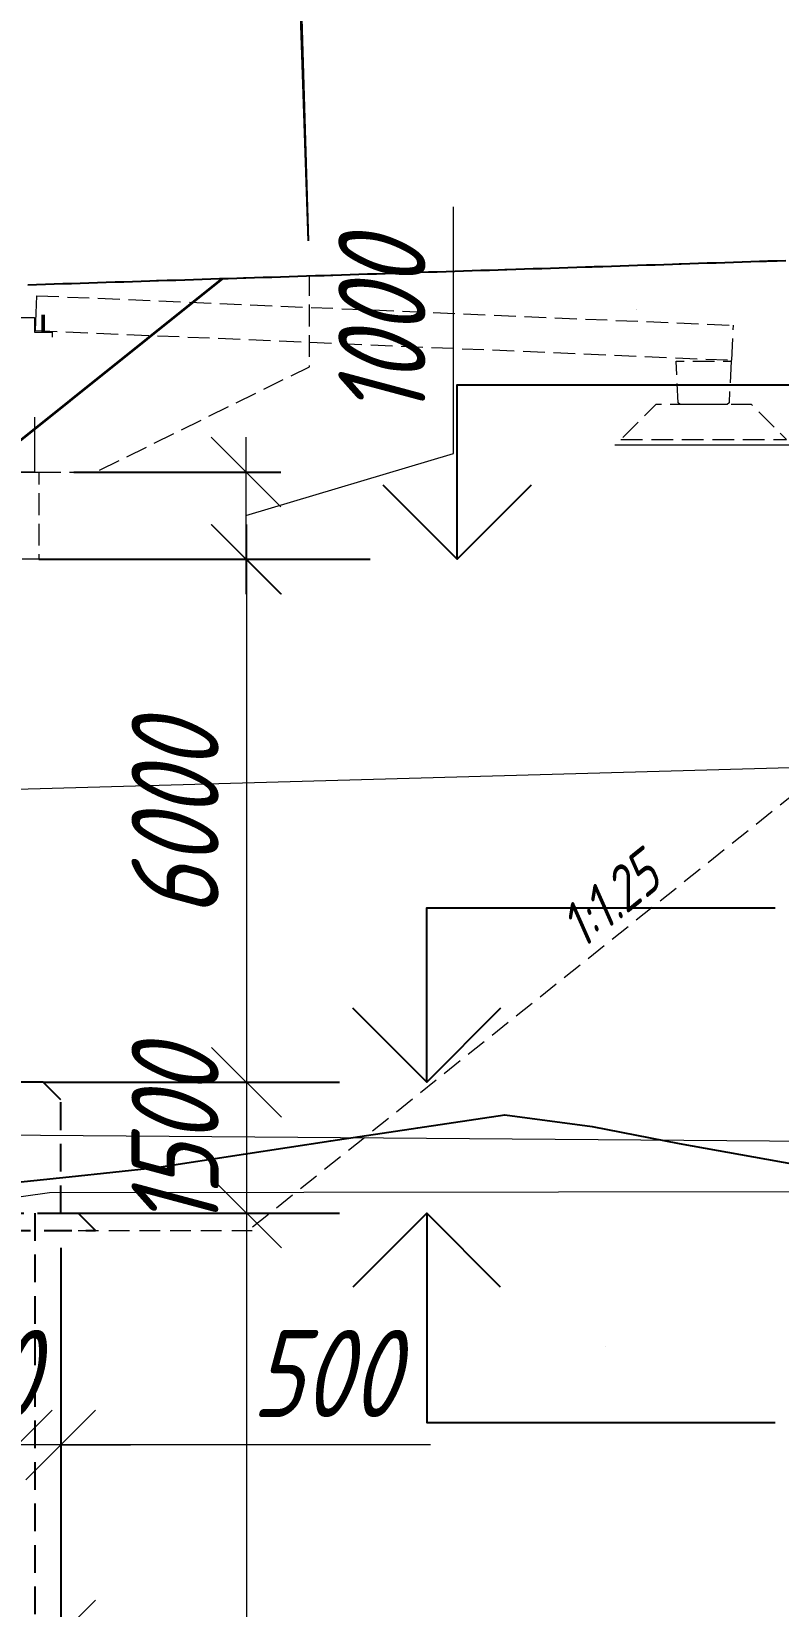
# Model space of a CAD drawing. Header units: millimetres. Extents: x 265754 to 14267433, y -6145605 to 2433772.
# Drawn here: x 6926974 to 6935548, y 7426 to 25494 of the extents above; entities that cross this region are included whole.
import ezdxf
from ezdxf.enums import TextEntityAlignment as Align

# ---------------------------------------------------------------- set-up
doc = ezdxf.new("R2018")
doc.units = ezdxf.units.MM
for name, pattern in [('DASHED', [7, 5, -2, 0]), ('HIDDEN', [9.525, 6.35, -3.175]), ('невидимая', [9.525, 6.35, -3.175])]:
    doc.linetypes.add(name, pattern=pattern)
for name, color, linetype, lineweight in [('(m)Невидимый контур', 4, 'HIDDEN', 18), ('04_Невидимые', 3, 'Continuous', 13), ('1-Бетон', 106, 'Continuous', 35), ('1-Примечания', 4, 'Continuous', 25), ('1-Размеры', 1, 'Continuous', 25), ('1-Текст_3', 250, 'Continuous', 25), ('1-Штриховка', 8, 'Continuous', 9), ('ИС_TXT', 4, 'Continuous', 18), ('ИС_АРМ', 1, 'Continuous', 35), ('ИС_Основная', 7, 'Continuous', 35), ('ИС_Размер', 3, 'Continuous', 18), ('ИС_Тонкая', 3, 'Continuous', 18), ('Размеры', 3, 'Continuous', 15)]:
    doc.layers.add(name, color=color, linetype=linetype, lineweight=lineweight)
for name, color, linetype in [('ИС_Невидимая', 4, 'невидимая'), ('Красный профиль', 1, 'Continuous'), ('Черный профиль', 3, 'Continuous')]:
    doc.layers.add(name, color=color, linetype=linetype)
doc.styles.add('0', font='isocpeur.ttf', dxfattribs={"width": 0.8, "oblique": 15})
doc.styles.add('ISOCPEUR_', font='isocpeur.ttf', dxfattribs={"width": 0.8, "oblique": 15, "height": 250})
doc.styles.get("Standard").update_dxf_attribs({"font": 'arial.ttf'})
doc.dimstyles.new('М400нов', dxfattribs={"dimscale": 400, "dimtxt": 2.5, "dimasz": 2, "dimexe": 1, "dimexo": 1, "dimgap": 0.8, "dimtad": 1, "dimdec": 0, "dimzin": 0, "dimdsep": 46, "dimtxsty": '0', "dimblk": 'OBLIQUE', "dimcen": 0.09, "dimdle": 1, "dimclrd": 256, "dimclre": 256, "dimclrt": 256, "dimadec": 4, "dimazin": 0, "dimtfac": 1, "dimtdec": 0, "dimtmove": 1, "dimatfit": 2, "dimfxl": 1, "dimtolj": 1, "dimtzin": 0, "dimlwd": -1, "dimarcsym": 0})

# ---------------------------------------------------------------- blocks, each defined once
blk = doc.blocks.new('*D292')
at = {"layer": '1-Бетон', "transparency": 16777216}
blk.add_line((6933750, -658489), (6934314, -664008), dxfattribs=at)
blk.add_solid([(6934447, -663994), (6934182, -664022), (6934396, -664804)], dxfattribs=at)
at = {"layer": 'Defpoints', "color": 0, "transparency": 16777216}
for p in [(6853074, 131052), (6934396, -664804)]:
    blk.add_point(p, dxfattribs=at)
at = {"layer": '1-Бетон', "transparency": 16777216, "insert": (6934808, -660767), "char_height": 1000, "attachment_point": 5, "rotation": 275.8344, "style": '0'}
blk.add_mtext('\\A1;R800000', dxfattribs=at)
blk = doc.blocks.new('_OBLIQUE')
at = {"color": 0, "linetype": 'ByBlock', "lineweight": -2}
blk.add_line((0.5, 0.5), (-0.5, -0.5), dxfattribs=at)
blk = doc.blocks.new('*D926')
at = {"layer": 'Defpoints', "color": 0, "linetype": 'Continuous', "transparency": 16777216}
for p in [(6929942, 30143), (6930166, 22692), (6775855, 18046)]:
    blk.add_point(p, dxfattribs=at)
at = {"layer": 'ИС_Размер', "lineweight": -2, "transparency": 16777216}
for p, q in [((6930154, 23092), (6929930, 30543)), ((6775843, 18446), (6775619, 25898))]:
    blk.add_line(p, q, dxfattribs=at)
at = {"layer": 'ИС_Размер', "transparency": 16777216}
blk.add_line((6775231, 25486), (6930342, 30155), dxfattribs=at)
at = {"layer": 'ИС_Размер', "linetype": 'Continuous', "transparency": 16777216, "xscale": 800, "yscale": 800, "zscale": 800}
for p, rotation in [((6929942, 30143), 1.724269677828712), ((6775631, 25498), 181.7242696778287)]:
    blk.add_blockref('_OBLIQUE', p, dxfattribs=dict(at, rotation=rotation))
at = {"layer": 'ИС_Размер', "linetype": 'Continuous', "transparency": 16777216, "insert": (6852762, 28640), "char_height": 1000, "attachment_point": 5, "rotation": 1.7243, "style": '0'}
blk.add_mtext('\\A1;154400', dxfattribs=at)
blk = doc.blocks.new('*U876')
blk.add_lwpolyline([(0, 0), (0, 200)])
at = {"layer": 'Defpoints'}
for points in [[(-9, 0), (-9, 200)], [(-8, 0), (-8, 200)], [(8, 0), (8, 200)], [(9, 0), (9, 200)]]:
    blk.add_lwpolyline(points, dxfattribs=at)
blk = doc.blocks.new('*D913')
at = {"layer": 'Defpoints', "color": 0, "linetype": 'Continuous', "transparency": 16777216}
for p in [(6926519, 26890), (6926610, 21345), (6926710, 21349)]:
    blk.add_point(p, dxfattribs=at)
at = {"layer": 'ИС_Размер', "lineweight": -2, "transparency": 16777216}
for p, q in [((6926596, 21745), (6926405, 27286)), ((6926697, 21749), (6926505, 27290))]:
    blk.add_line(p, q, dxfattribs=at)
at = {"layer": 'ИС_Размер', "transparency": 16777216}
for p, q in [((6922473, 26750), (6926419, 26886)), ((6926419, 26886), (6925619, 26859)), ((6926419, 26886), (6926519, 26890)), ((6926419, 26886), (6926519, 26890)), ((6926519, 26890), (6927318, 26917))]:
    blk.add_line(p, q, dxfattribs=at)
at = {"layer": 'ИС_Размер', "linetype": 'Continuous', "transparency": 16777216, "xscale": 800, "yscale": 800, "zscale": 800}
for p, rotation in [((6926419, 26886), 1.981356038492397), ((6926519, 26890), 181.9813560384924)]:
    blk.add_blockref('_OBLIQUE', p, dxfattribs=dict(at, rotation=rotation))
at = {"layer": 'ИС_Размер', "linetype": 'Continuous', "transparency": 16777216, "insert": (6923578, 27609), "char_height": 1000, "attachment_point": 5, "rotation": 1.9814, "style": '0'}
blk.add_mtext('\\A1;100', dxfattribs=at)
blk = doc.blocks.new('*D914')
at = {"layer": 'Defpoints', "color": 0, "linetype": 'Continuous', "transparency": 16777216}
for p in [(6930023, 26983), (6930166, 22692), (6926668, 22575)]:
    blk.add_point(p, dxfattribs=at)
at = {"layer": 'ИС_Размер', "lineweight": -2, "transparency": 16777216}
for p, q in [((6930153, 23092), (6930009, 27382)), ((6926655, 22975), (6926511, 27265))]:
    blk.add_line(p, q, dxfattribs=at)
at = {"layer": 'ИС_Размер', "transparency": 16777216}
blk.add_line((6926125, 26852), (6930423, 26996), dxfattribs=at)
at = {"layer": 'ИС_Размер', "linetype": 'Continuous', "transparency": 16777216, "xscale": 800, "yscale": 800, "zscale": 800}
for p, rotation in [((6930023, 26983), 1.913654337365663), ((6926525, 26866), 181.9136543373657)]:
    blk.add_blockref('_OBLIQUE', p, dxfattribs=dict(at, rotation=rotation))
at = {"layer": 'ИС_Размер', "linetype": 'Continuous', "transparency": 16777216, "insert": (6928246, 27744), "char_height": 1000, "attachment_point": 5, "rotation": 1.9137, "style": '0'}
blk.add_mtext('\\A1;3500', dxfattribs=at)
blk = doc.blocks.new('геол пр')
at = {"layer": '1-Штриховка', "linetype": 'Continuous'}
for p, q in [((26262, 4300), (44410, 4163)), ((21871, 2691), (28773, 3624)), ((28773, 3624), (43861, 3648))]:
    blk.add_line(p, q, dxfattribs=at)
blk = doc.blocks.new('*D921')
at = {"layer": 'Defpoints', "color": 0, "linetype": 'Continuous', "transparency": 16777216}
for p in [(6927061, 19440), (6927110, 13440), (6929442, 13440)]:
    blk.add_point(p, dxfattribs=at)
at = {"layer": 'ИС_Размер', "transparency": 16777216}
blk.add_line((6929442, 19840), (6929442, 13040), dxfattribs=at)
at = {"layer": 'ИС_Размер', "lineweight": -2, "transparency": 16777216}
for p, q in [((6927461, 19440), (6929842, 19440)), ((6927510, 13440), (6929842, 13440))]:
    blk.add_line(p, q, dxfattribs=at)
at = {"layer": 'ИС_Размер', "linetype": 'Continuous', "transparency": 16777216, "xscale": 800, "yscale": 800, "zscale": 800}
for p, rotation in [((6929442, 19440), 90), ((6929442, 13440), 270)]:
    blk.add_blockref('_OBLIQUE', p, dxfattribs=dict(at, rotation=rotation))
at = {"layer": 'ИС_Размер', "linetype": 'Continuous', "transparency": 16777216, "insert": (6928622, 16440), "char_height": 1000, "attachment_point": 5, "rotation": 90, "style": '0'}
blk.add_mtext('\\A1;6000', dxfattribs=at)
blk = doc.blocks.new('*D920')
at = {"layer": 'Defpoints', "color": 0, "linetype": 'Continuous', "transparency": 16777216}
for p in [(6927161, 13440), (6927310, 11940), (6929442, 11940)]:
    blk.add_point(p, dxfattribs=at)
at = {"layer": 'ИС_Размер', "transparency": 16777216}
blk.add_line((6929442, 13840), (6929442, 11540), dxfattribs=at)
at = {"layer": 'ИС_Размер', "lineweight": -2, "transparency": 16777216}
for p, q in [((6927561, 13440), (6929842, 13440)), ((6927710, 11940), (6929842, 11940))]:
    blk.add_line(p, q, dxfattribs=at)
at = {"layer": 'ИС_Размер', "linetype": 'Continuous', "transparency": 16777216, "xscale": 800, "yscale": 800, "zscale": 800}
for p, rotation in [((6929442, 13440), 90), ((6929442, 11940), 270)]:
    blk.add_blockref('_OBLIQUE', p, dxfattribs=dict(at, rotation=rotation))
at = {"layer": 'ИС_Размер', "linetype": 'Continuous', "transparency": 16777216, "insert": (6928622, 12777), "char_height": 1000, "attachment_point": 5, "rotation": 90, "style": '0'}
blk.add_mtext('\\A1;1500', dxfattribs=at)
blk = doc.blocks.new('*U863')
at = {"layer": '1-Примечания', "linetype": 'Continuous'}
blk.add_line((0, 0), (7.5, 0), dxfattribs=at)
for points in [[(12.121, -2.121), (10, 0), (7.879, -2.121)], [(10, 0), (10, -6), (20, -6)]]:
    blk.add_lwpolyline(points, dxfattribs=at)
at = {"layer": '1-Текст_3', "lineweight": 30, "oblique": 15, "width": 0.8, "flags": 104}
blk.add_attdef('ВЫСОТА', text='', height=3, dxfattribs=at).set_placement((15.127, -3.833), align=Align.MIDDLE_CENTER)
blk.add_attdef('ПРИМЕЧАНИЕ', text='', height=3, dxfattribs=at).set_placement((15, -6.75), align=Align.TOP_CENTER)
blk = doc.blocks.new('*U864')
at = {"layer": '1-Примечания', "linetype": 'Continuous'}
blk.add_line((0, 0), (8.5, 0), dxfattribs=at)
for points in [[(11, 0), (11, 5), (21, 5)], [(13.121, 2.121), (11, 0), (8.879, 2.121)]]:
    blk.add_lwpolyline(points, dxfattribs=at)
at = {"layer": '1-Текст_3', "lineweight": 30, "oblique": 15, "width": 0.8, "flags": 104}
blk.add_attdef('ВЫСОТА', text='', height=3, dxfattribs=at).set_placement((16.127, 7.167), align=Align.MIDDLE_CENTER)
blk.add_attdef('ПРИМЕЧАНИЕ', text='', height=3, dxfattribs=at).set_placement((16, 4.25), align=Align.TOP_CENTER)
blk = doc.blocks.new('*U849')
at = {"layer": '1-Примечания', "linetype": 'Continuous'}
blk.add_line((0, 0), (9.5, 0), dxfattribs=at)
for points in [[(12, 0), (12, 5), (22, 5)], [(14.121, 2.121), (12, 0), (9.879, 2.121)]]:
    blk.add_lwpolyline(points, dxfattribs=at)
at = {"layer": '1-Текст_3', "lineweight": 30, "oblique": 15, "width": 0.8, "flags": 104}
blk.add_attdef('ВЫСОТА', text='', height=3, dxfattribs=at).set_placement((17.127, 7.167), align=Align.MIDDLE_CENTER)
blk.add_attdef('ПРИМЕЧАНИЕ', text='', height=3, dxfattribs=at).set_placement((17, 4.25), align=Align.TOP_CENTER)
blk = doc.blocks.new('*D936')
at = {"layer": 'Defpoints', "color": 0, "linetype": 'Continuous', "transparency": 16777216}
for p in [(6923711, 11940), (6927310, 11940), (6927310, 7098)]:
    blk.add_point(p, dxfattribs=at)
at = {"layer": 'ИС_Размер', "lineweight": -2, "transparency": 16777216}
for p, q in [((6923711, 11540), (6923711, 6698)), ((6927310, 11540), (6927310, 6698))]:
    blk.add_line(p, q, dxfattribs=at)
at = {"layer": 'ИС_Размер', "transparency": 16777216}
blk.add_line((6923311, 7098), (6927710, 7098), dxfattribs=at)
at = {"layer": 'ИС_Размер', "linetype": 'Continuous', "transparency": 16777216, "xscale": 800, "yscale": 800, "zscale": 800, "rotation": 180}
blk.add_blockref('_OBLIQUE', (6923711, 7098), dxfattribs=at)
at = {"layer": 'ИС_Размер', "linetype": 'Continuous', "transparency": 16777216, "xscale": 800, "yscale": 800, "zscale": 800}
blk.add_blockref('_OBLIQUE', (6927310, 7098), dxfattribs=at)
at = {"layer": 'ИС_Размер', "linetype": 'Continuous', "transparency": 16777216, "insert": (6925510, 7918), "char_height": 1000, "attachment_point": 5, "style": '0'}
blk.add_mtext('\\A1;3600', dxfattribs=at)
blk = doc.blocks.new('*D937')
at = {"layer": 'Defpoints', "color": 0, "linetype": 'Continuous', "transparency": 16777216}
for p in [(6927310, 11940), (6927011, -2060), (6929442, -2060)]:
    blk.add_point(p, dxfattribs=at)
at = {"layer": 'ИС_Размер', "transparency": 16777216}
blk.add_line((6929442, 12340), (6929442, -2460), dxfattribs=at)
at = {"layer": 'ИС_Размер', "lineweight": -2, "transparency": 16777216}
for p, q in [((6927710, 11940), (6929842, 11940)), ((6927411, -2060), (6929842, -2060))]:
    blk.add_line(p, q, dxfattribs=at)
at = {"layer": 'ИС_Размер', "linetype": 'Continuous', "transparency": 16777216, "xscale": 800, "yscale": 800, "zscale": 800}
for p, rotation in [((6929442, 11940), 90), ((6929442, -2060), 270)]:
    blk.add_blockref('_OBLIQUE', p, dxfattribs=dict(at, rotation=rotation))
at = {"layer": 'ИС_Размер', "linetype": 'Continuous', "transparency": 16777216, "insert": (6928622, 4940), "char_height": 1000, "attachment_point": 5, "rotation": 90, "style": '0'}
blk.add_mtext('\\A1;14000', dxfattribs=at)
blk = doc.blocks.new('*D938')
at = {"layer": 'Defpoints', "color": 0, "linetype": 'Continuous', "transparency": 16777216}
for p in [(6927060, 20440), (6927060, 19440), (6929436, 19440)]:
    blk.add_point(p, dxfattribs=at)
at = {"layer": 'ИС_Размер', "transparency": 16777216}
for p, q in [((6931816, 20654), (6931816, 23482)), ((6929436, 20840), (6929436, 19040)), ((6929436, 19940), (6931816, 20654))]:
    blk.add_line(p, q, dxfattribs=at)
at = {"layer": 'ИС_Размер', "lineweight": -2, "transparency": 16777216}
for p, q in [((6927460, 20440), (6929836, 20440)), ((6927460, 19440), (6929836, 19440))]:
    blk.add_line(p, q, dxfattribs=at)
at = {"layer": 'ИС_Размер', "linetype": 'Continuous', "transparency": 16777216, "xscale": 800, "yscale": 800, "zscale": 800}
for p, rotation in [((6929436, 20440), 90), ((6929436, 19440), 270)]:
    blk.add_blockref('_OBLIQUE', p, dxfattribs=dict(at, rotation=rotation))
at = {"layer": 'ИС_Размер', "linetype": 'Continuous', "transparency": 16777216, "insert": (6930996, 22068), "char_height": 1000, "attachment_point": 5, "rotation": 90, "style": '0'}
blk.add_mtext('\\A1;1000', dxfattribs=at)
blk = doc.blocks.new('*D1228')
at = {"layer": 'Defpoints', "color": 0, "linetype": 'Continuous', "transparency": 16777216}
for p in [(6926812, 11940), (6927310, 11940), (6926812, 9279)]:
    blk.add_point(p, dxfattribs=at)
at = {"layer": 'ИС_Размер', "lineweight": -2, "transparency": 16777216}
for p, q in [((6926812, 11540), (6926812, 8879)), ((6927310, 11540), (6927310, 8879))]:
    blk.add_line(p, q, dxfattribs=at)
at = {"layer": 'ИС_Размер', "transparency": 16777216}
for p, q in [((6926812, 9279), (6926012, 9279)), ((6927310, 9279), (6926812, 9279)), ((6927310, 9279), (6926812, 9279)), ((6927310, 9279), (6928110, 9279)), ((6931553, 9279), (6927310, 9279))]:
    blk.add_line(p, q, dxfattribs=at)
at = {"layer": 'ИС_Размер', "linetype": 'Continuous', "transparency": 16777216, "xscale": 800, "yscale": 800, "zscale": 800}
blk.add_blockref('_OBLIQUE', (6926812, 9279), dxfattribs=at)
at = {"layer": 'ИС_Размер', "linetype": 'Continuous', "transparency": 16777216, "xscale": 800, "yscale": 800, "zscale": 800, "rotation": 180}
blk.add_blockref('_OBLIQUE', (6927310, 9279), dxfattribs=at)
at = {"layer": 'ИС_Размер', "linetype": 'Continuous', "transparency": 16777216, "insert": (6930339, 10099), "char_height": 1000, "attachment_point": 5, "style": '0'}
blk.add_mtext('\\A1;500', dxfattribs=at)
blk = doc.blocks.new('*D1229')
at = {"layer": 'Defpoints', "color": 0, "linetype": 'Continuous', "transparency": 16777216}
for p in [(6924210, 11940), (6926812, 11940), (6924210, 9279)]:
    blk.add_point(p, dxfattribs=at)
at = {"layer": 'ИС_Размер', "lineweight": -2, "transparency": 16777216}
for p, q in [((6924210, 11540), (6924210, 8879)), ((6926812, 11540), (6926812, 8879))]:
    blk.add_line(p, q, dxfattribs=at)
at = {"layer": 'ИС_Размер', "transparency": 16777216}
blk.add_line((6927212, 9279), (6923810, 9279), dxfattribs=at)
at = {"layer": 'ИС_Размер', "linetype": 'Continuous', "transparency": 16777216, "xscale": 800, "yscale": 800, "zscale": 800, "rotation": 180}
blk.add_blockref('_OBLIQUE', (6924210, 9279), dxfattribs=at)
at = {"layer": 'ИС_Размер', "linetype": 'Continuous', "transparency": 16777216, "xscale": 800, "yscale": 800, "zscale": 800}
blk.add_blockref('_OBLIQUE', (6926812, 9279), dxfattribs=at)
at = {"layer": 'ИС_Размер', "linetype": 'Continuous', "transparency": 16777216, "insert": (6925511, 10099), "char_height": 1000, "attachment_point": 5, "style": '0'}
blk.add_mtext('\\A1;2х1300', dxfattribs=at)

msp = doc.modelspace()

# ---------------------------------------------------------------- linework, layer by layer
at = {"layer": '04_Невидимые', "color": 4, "linetype": 'DASHED', "ltscale": 50, "flags": 128}
for points in [[(6926710.4584, 20439.9106), (6927710.4583, 20439.9205), (6930166.0922, 21649.2219), (6930166.0922, 22691.7291)], [(6927037.48, 22463.1981), (6935020.4609, 22123.9214)], [(6927020.4953, 22063.5589), (6935003.4763, 21724.2822)], [(6935013.2457, 21723.0565), (6935030.2648, 22123.5048)], [(6935003.4763, 21724.2822), (6935003.4763, 21714.2822)]]:
    msp.add_lwpolyline(points, dxfattribs=at)
at = {"layer": '04_Невидимые', "color": 4, "linetype": 'DASHED', "ltscale": 500, "flags": 128}
msp.add_lwpolyline([(6927020.4609, 22062.7499), (6927037.48, 22463.1981)], dxfattribs=at)
msp.add_lwpolyline([(6926710.481, 20439.9114), (6926710.4684, 22213.9714), (6927009.9153, 22213.9714), (6927009.9153, 22045.4853), (6927210.4609, 22045.4853), (6927210.4609, 21845.4853), (6927010.4609, 21645.4853), (6927010.48, 20439.9196)], close=True, dxfattribs=at)
at = {"layer": '04_Невидимые', "color": 4, "linetype": 'DASHED', "ltscale": 50, "flags": 128}
for points in [[(6935003.4763, 21714.2822), (6934979.475, 21234.2572), (6934958.4763, 21214.2822), (6934418.4763, 21214.2822), (6934397.4775, 21234.2572), (6934373.4763, 21714.2822)], [(6933738.4763, 20814.2822), (6935638.4763, 20814.2822), (6935238.4763, 21214.2822), (6934138.4763, 21214.2822)], [(6925560.7895, 20303.4813), (6926710.4583, 20439.9182), (6927059.9127, 20439.897), (6927059.9127, 19439.897), (6925560.7895, 19439.897)]]:
    msp.add_lwpolyline(points, close=True, dxfattribs=at)
at = {"layer": 'ИС_TXT', "color": 5, "ltscale": 0.05}
msp.add_line((6933669.1284, 20750.8115, 999), (6935669.1284, 20750.8115, 999), dxfattribs=at)
at = {"layer": 'ИС_Основная'}
msp.add_line((6925955.8859, 20091.3724), (6929166.6, 22659.9437), dxfattribs=at)
at = {"layer": 'Красный профиль', "linetype": 'Continuous', "flags": 128}
msp.add_lwpolyline([(6926933.4254, 22589.4567), (6927033.3907, 22592.5963), (6927133.356, 22595.7373), (6927233.3213, 22598.8798), (6927333.2866, 22602.0237), (6927408.6098, 22604.3937), (6927433.2519, 22605.1692), (6927533.2172, 22608.3161), (6927633.1825, 22611.4645), (6927733.1478, 22614.6143), (6927833.1131, 22617.7656), (6927933.0784, 22620.9184), (6928033.0437, 22624.0727), (6928133.009, 22627.2284), (6928232.9743, 22630.3857), (6928332.9395, 22633.5443), (6928408.6098, 22635.9363), (6928432.9048, 22636.7045), (6928532.8701, 22639.8661), (6928632.8354, 22643.0292), (6928732.8007, 22646.1938), (6928832.766, 22649.3598), (6928932.7313, 22652.5274), (6929032.6966, 22655.6963), (6929132.6619, 22658.8668), (6929232.6272, 22662.0387), (6929332.5925, 22665.2121), (6929408.6098, 22667.6263), (6929432.5578, 22668.387), (6929532.5231, 22671.5634), (6929632.4884, 22674.7412), (6929732.4536, 22677.9205), (6929832.4189, 22681.1012), (6929932.3842, 22684.2835), (6930032.3495, 22687.4672), (6930132.3148, 22690.6524), (6930232.2801, 22693.839), (6930332.2454, 22697.0272), (6930408.6098, 22699.4636), (6930432.2107, 22700.2168), (6930532.176, 22703.4078), (6930632.1413, 22706.6004), (6930732.1066, 22709.7944), (6930832.0719, 22712.9899), (6930932.0372, 22716.1868), (6931032.0025, 22719.3853), (6931131.9677, 22722.5852), (6931231.933, 22725.7865), (6931331.8983, 22728.9894), (6931408.6098, 22731.4482), (6931431.8636, 22732.1937), (6931531.8289, 22735.3995), (6931631.7942, 22738.6068), (6931731.7595, 22741.8155), (6931831.7248, 22745.0257), (6931931.6901, 22748.2374), (6932031.6554, 22751.4505), (6932131.6207, 22754.6652), (6932231.586, 22757.8812), (6932331.5513, 22761.0988), (6932408.6098, 22763.5801), (6932431.5166, 22764.3179), (6932531.4818, 22767.5384), (6932631.4471, 22770.7604), (6932731.4124, 22773.9838), (6932831.3777, 22777.2087), (6932931.343, 22780.4351), (6933031.3083, 22783.663), (6933131.2736, 22786.8924), (6933231.2389, 22790.1232), (6933331.2042, 22793.3555), (6933408.6098, 22795.8593), (6933431.1695, 22796.5892), (6933531.1348, 22799.8245), (6933631.1001, 22803.0612), (6933731.0654, 22806.2993), (6933831.0306, 22809.539), (6933930.9959, 22812.7801), (6934030.9612, 22816.0227), (6934130.9265, 22819.2668), (6934230.8918, 22822.5123), (6934330.8571, 22825.7593), (6934408.6098, 22828.2859), (6934430.8224, 22829.0078), (6934530.7877, 22832.2578), (6934630.753, 22835.5092), (6934730.7183, 22838.7621), (6934830.6836, 22842.0165), (6934930.6489, 22845.2723), (6935030.6142, 22848.5296), (6935130.5795, 22851.7884), (6935230.5447, 22855.0487), (6935330.51, 22858.3104), (6935408.6098, 22860.8597), (6935430.4753, 22861.5736), (6935530.4406, 22864.8383), (6935630.4059, 22868.1044)], dxfattribs=at)
at = {"layer": 'Черный профиль', "linetype": 'Continuous', "flags": 128}
msp.add_lwpolyline([(6915408.6098, 11810.1736), (6916408.6098, 11916.996), (6917408.6098, 12008.1724), (6918408.6098, 12097.8581), (6919408.6098, 12185.6353), (6920408.6098, 12223.0135), (6921408.6098, 12221.7197), (6922408.6098, 12219.5058), (6923408.6098, 12209.4221), (6924408.6098, 12194.0444), (6925408.6098, 12172.9824), (6926408.6098, 12251.7725), (6927408.6098, 12353.5115), (6928408.6098, 12462.4478), (6929408.6098, 12614.8651), (6930408.6098, 12766.792), (6931408.6098, 12918.2283), (6932408.6098, 13067.327), (6933408.6098, 12930.966), (6934408.6098, 12737.3557), (6935408.6098, 12557.8497), (6936408.6098, 12377.9233)], dxfattribs=at)

# ---------------------------------------------------------------- block references
at = {"layer": 'ИС_АРМ'}
msp.add_blockref('*U876', (6927109.0388, 22045.4853), dxfattribs=at)

# ---------------------------------------------------------------- dimensions: what is measured, and where the dimension line sits
at = {"layer": '1-Бетон'}
dim = msp.add_radius_dim(center=(6853073.53, 131052.1027), mpoint=(6934395.7587, -664803.8808), dimstyle='М400нов', override={"dimsah": 1}, dxfattribs=at)
dim.commit()
dim.dimension.update_dxf_attribs({"geometry": '*D292', "text_midpoint": (6933991.7931, -660850.4916), "dimtype": 164})
at = {"layer": 'ИС_Размер', "linetype": 'Continuous'}
dim = msp.add_aligned_dim(p1=(6775855.0211, 18046.4611), p2=(6930166.0948, 22691.7292), distance=7454.9574, dimstyle='М400нов', override={"dimrnd": 200}, dxfattribs=at)
dim.commit()
dim.dimension.update_dxf_attribs({"geometry": '*D926', "text_midpoint": (6852761.5675, 28640.3057)})
dim = msp.add_aligned_dim(p1=(6926668.0468, 22574.8524), p2=(6930166.0948, 22691.7292), distance=4293.2598, dimstyle='М400нов', dxfattribs=at)
dim.commit()
dim.dimension.update_dxf_attribs({"geometry": '*D914', "text_midpoint": (6928246.3218, 27743.6989)})
dim = msp.add_linear_dim(base=(6926518.7706, 26889.8186), p1=(6926610.2658, 21345.2776), p2=(6926710.464, 21348.7439), angle=1.98135604, dimstyle='М400нов', override={"dimrnd": 10}, dxfattribs=at)
dim.commit()
dim.dimension.update_dxf_attribs({"geometry": '*D913', "text_midpoint": (6923606.2802, 26789.0611), "dimtype": 161})

# ---------------------------------------------------------------- next in the draw order: block references
msp.add_blockref('геол пр', (6898408.6131, 8549.9989), dxfattribs=at)

# ---------------------------------------------------------------- next in the draw order: linework, layer by layer
at = {"layer": '(m)Невидимый контур', "color": 3, "ltscale": 37}
msp.add_line((6929509.9605, 11781.0562), (6943759.536, 23170.268), dxfattribs=at)
msp.add_lwpolyline([(6927509.9579, 11738.5489), (6929509.9579, 11738.5489)], dxfattribs=at)
at = {"layer": 'ИС_Невидимая', "ltscale": 50}
for points in [[(6923710.8845, 11939.8955), (6927310.1021, 11939.7672), (6927310.1195, 13239.7672), (6927110.1195, 13439.897), (6923910.8932, 13439.8955), (6923710.8932, 13239.8955), (6923710.8936, 11939.8955)], [(6927011.9984, 11939.785), (6927011.9984, -2060.215), (6926841.9984, -2460.215), (6926781.9984, -2460.215), (6926611.9984, -2060.215), (6926611.9984, 11939.785)], [(6927310.0926, 11938.6835), (6927510.0926, 11938.5489), (6927709.9579, 11738.4142)], [(6923310.8936, 11739.8955), (6927709.9579, 11739.8955)]]:
    msp.add_lwpolyline(points, dxfattribs=at)
at = {"layer": 'ИС_Тонкая'}
msp.add_lwpolyline([(6919829.9339, 16606.5988), (6962188.433, 17792.2035)], dxfattribs=at)

# ---------------------------------------------------------------- next in the draw order: block references
at = {"layer": '1-Размеры', "transparency": 33554687}
ref = msp.add_blockref('*U849', (6927059.9127, 19439.8972), dxfattribs=dict(at, xscale=399.9999999999998, yscale=399.9999999999998, zscale=399.9999999999998, rotation=0.0002819284350356197))
lines = msp.add_mtext('\\W0.8000;19.44', dxfattribs={"layer": '1-Текст_3', "insert": (6933910.5573, 22306.8631), "char_height": 2.5, "attachment_point": 1, "rotation": 0.00028193, "bg_fill": 3, "box_fill_scale": 1, "bg_fill_color": 256, "bg_fill_transparency": 0})
ref.add_attrib('ВЫСОТА', '', (6933910.5573, 22306.8631)).embed_mtext(lines)
lines = msp.add_mtext('\\W0.8000;', dxfattribs={"layer": '1-Текст_3', "insert": (6933859.9043, 21139.9307), "char_height": 2.5, "attachment_point": 1, "rotation": 0.00028193, "bg_fill": 3, "box_fill_scale": 1, "bg_fill_color": 256, "bg_fill_transparency": 0})
ref.add_attrib('ПРИМЕЧАНИЕ', '', (6933859.9043, 21139.9307)).embed_mtext(lines)
ref = msp.add_blockref('*U864', (6927110.1195, 13439.897), dxfattribs=dict(at, xscale=399.9999999999998, yscale=399.9999999999998, zscale=399.9999999999998, rotation=0.0002819284350356197))
lines = msp.add_mtext('\\W0.8000;13.44', dxfattribs={"layer": '1-Текст_3', "insert": (6933560.7641, 16306.8609), "char_height": 2.5, "attachment_point": 1, "rotation": 0.00028193, "bg_fill": 3, "box_fill_scale": 1, "bg_fill_color": 256, "bg_fill_transparency": 0})
ref.add_attrib('ВЫСОТА', '', (6933560.7641, 16306.8609)).embed_mtext(lines)
lines = msp.add_mtext('\\W0.8000;', dxfattribs={"layer": '1-Текст_3', "insert": (6933510.1112, 15139.9285), "char_height": 2.5, "attachment_point": 1, "rotation": 0.00028193, "bg_fill": 3, "box_fill_scale": 1, "bg_fill_color": 256, "bg_fill_transparency": 0})
ref.add_attrib('ПРИМЕЧАНИЕ', '', (6933510.1112, 15139.9285)).embed_mtext(lines)
ref = msp.add_blockref('*U863', (6927510.0926, 11938.5489), dxfattribs=dict(at, xscale=399.9999999999998, yscale=399.9999999999998, zscale=399.9999999999998, rotation=0.0002819284350356197))
lines = msp.add_mtext('\\W0.8000;11.94', dxfattribs={"layer": '1-Текст_3', "insert": (6933560.7588, 10405.5108), "char_height": 2.5, "attachment_point": 1, "rotation": 0.00028193, "bg_fill": 3, "box_fill_scale": 1, "bg_fill_color": 256, "bg_fill_transparency": 0})
ref.add_attrib('ВЫСОТА', '', (6933560.7588, 10405.5108)).embed_mtext(lines)
lines = msp.add_mtext('\\W0.8000;', dxfattribs={"layer": '1-Текст_3', "insert": (6933510.1059, 9238.5784), "char_height": 2.5, "attachment_point": 1, "rotation": 0.00028193, "bg_fill": 3, "box_fill_scale": 1, "bg_fill_color": 256, "bg_fill_transparency": 0})
ref.add_attrib('ПРИМЕЧАНИЕ', '', (6933510.1059, 9238.5784)).embed_mtext(lines)

# ---------------------------------------------------------------- next in the draw order: texts
at = {"layer": 'Размеры', "color": 3, "insert": (6932977.4979, 15343.5657), "char_height": 500, "attachment_point": 1, "rotation": 38.89436666, "style": 'ISOCPEUR_'}
msp.add_mtext('1:1.25', dxfattribs=at)

# ---------------------------------------------------------------- next in the draw order: dimensions: what is measured, and where the dimension line sits
at = {"layer": 'ИС_Размер', "linetype": 'Continuous'}
for base, p1, p2, picture, middle in [((6929436.3901, 19439.8972), (6927059.9127, 20439.897), (6927059.9398, 19439.8972), '*D938', (6930996.3901, 20973.8971)), ((6929441.5409, 13439.897), (6927060.7895, 19439.8972), (6927110.1195, 13439.897), '*D921', (6928621.5409, 16439.8971)), ((6929441.5189, -2060.215), (6927310.1021, 11939.7672), (6927010.9984, -2060.215), '*D937', (6928621.5189, 4939.7761))]:
    dim = msp.add_linear_dim(base=base, p1=p1, p2=p2, angle=90, dimstyle='М400нов', dxfattribs=at)
    dim.commit()
    dim.dimension.update_dxf_attribs({"geometry": picture, "text_midpoint": middle})
dim = msp.add_linear_dim(base=(6929441.5189, 11939.7672), p1=(6927160.7965, 13439.919), p2=(6927310.1021, 11939.7672), angle=90, dimstyle='М400нов', dxfattribs=at)
dim.commit()
dim.dimension.update_dxf_attribs({"geometry": '*D920', "text_midpoint": (6929441.5189, 12777.073), "dimtype": 160})
dim = msp.add_linear_dim(base=(6924210.2938, 9279.3672), p1=(6926811.9984, 11939.7672), p2=(6924210.2938, 11939.8777), text='2х1300', dimstyle='М400нов', override={"dimrnd": 5}, dxfattribs=at)
dim.commit()
dim.dimension.update_dxf_attribs({"geometry": '*D1229', "text_midpoint": (6925510.9984, 9279.3672), "dimtype": 160})
dim = msp.add_linear_dim(base=(6927310.1021, 7097.9682), p1=(6923710.8936, 11939.8955), p2=(6927310.1021, 11939.8472), dimstyle='М400нов', override={"dimrnd": 5}, dxfattribs=at)
dim.commit()
dim.dimension.update_dxf_attribs({"geometry": '*D936', "text_midpoint": (6925510.4978, 7917.9682)})
dim = msp.add_linear_dim(base=(6926811.9984, 9279.3672), p1=(6927310.1021, 11939.7672), p2=(6926811.9984, 11939.7672), dimstyle='М400нов', override={"dimrnd": 5}, dxfattribs=at)
dim.commit()
dim.dimension.update_dxf_attribs({"geometry": '*D1228', "text_midpoint": (6930339.3602, 9376.3477), "dimtype": 160})

doc.saveas('drawing.dxf')
